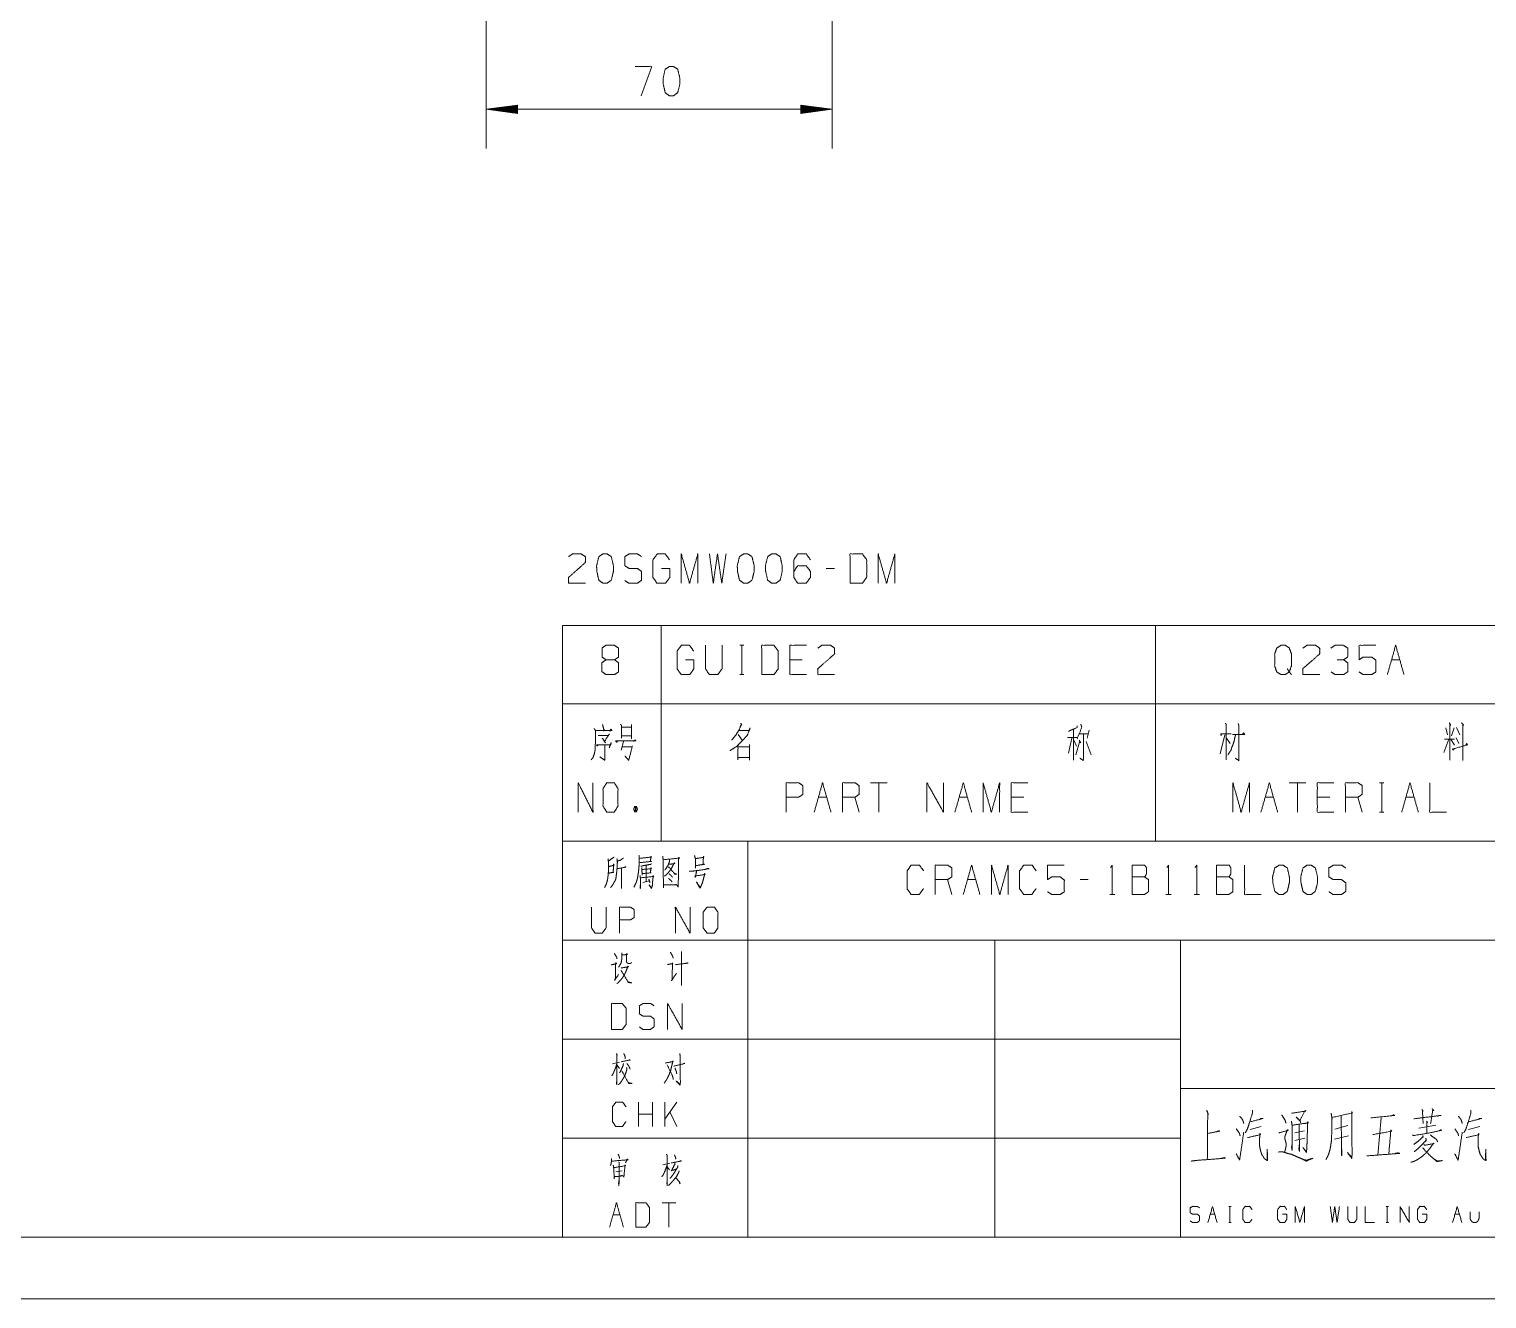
# Model space of a CAD drawing. Header units: millimetres. Extents: x 0 to 420, y 0 to 297.
# Drawn here: x 191.9 to 309.8, y 0 to 102.7 of the extents above; entities that cross this region are included whole.
import ezdxf

# ---------------------------------------------------------------- set-up
doc = ezdxf.new("R2010")
doc.units = ezdxf.units.MM
doc.layers.add('101', color=7, linetype='Continuous', true_color=0xffffff)

msp = doc.modelspace()

# ---------------------------------------------------------------- linework, layer by layer
at = {"layer": '101', "color": 22, "linetype": 'Continuous', "lineweight": 18}
for p, q in [((228.83, 115.16), (228.83, 93.02)), ((256.83, 115.16), (256.83, 93.02)), ((231.37, 96.53), (228.83, 96.2)), ((256.83, 96.2), (228.83, 96.2)), ((228.83, 96.2), (231.37, 95.86)), ((231.37, 96.22), (229.02, 96.22)), ((231.37, 96.17), (229.02, 96.17)), ((231.37, 96.27), (229.41, 96.27)), ((231.37, 96.12), (229.41, 96.12)), ((231.37, 96.32), (229.79, 96.32)), ((231.37, 96.07), (229.79, 96.07)), ((231.37, 96.37), (230.18, 96.37)), ((231.37, 96.02), (230.18, 96.02)), ((231.37, 96.43), (230.56, 96.43)), ((231.37, 95.97), (230.56, 95.97)), ((231.37, 96.48), (230.95, 96.48)), ((231.37, 95.92), (230.95, 95.92)), ((231.37, 96.53), (231.34, 96.53)), ((231.37, 96.53), (231.34, 96.53)), ((231.37, 95.87), (231.34, 95.87)), ((231.37, 95.87), (231.34, 95.87)), ((231.37, 95.86), (231.37, 96.53)), ((254.29, 96.53), (254.29, 95.86)), ((254.29, 96.53), (254.32, 96.53)), ((256.83, 96.2), (254.29, 96.53)), ((254.29, 96.53), (254.32, 96.53)), ((254.29, 96.48), (254.71, 96.48)), ((254.29, 96.43), (255.09, 96.43)), ((254.29, 96.37), (255.48, 96.37)), ((254.29, 96.32), (255.86, 96.32)), ((254.29, 96.27), (256.25, 96.27)), ((254.29, 96.22), (256.63, 96.22)), ((254.29, 95.86), (256.83, 96.2)), ((254.29, 96.17), (256.63, 96.17)), ((254.29, 96.12), (256.25, 96.12)), ((254.29, 96.07), (255.86, 96.07)), ((254.29, 96.02), (255.48, 96.02)), ((254.29, 95.97), (255.09, 95.97)), ((254.29, 95.92), (254.71, 95.92)), ((254.29, 95.87), (254.32, 95.87)), ((254.29, 95.87), (254.32, 95.87))]:
    msp.add_line(p, q, dxfattribs=at)
at = {"layer": '101', "color": 72, "linetype": 'Continuous', "lineweight": 18}
for p, q in [((257.01, 59.07), (256.34, 59.07)), ((235, 54.46), (243, 54.46)), ((235, 54.46), (235, 48.11)), ((243, 54.46), (243, 48.11)), ((243, 54.46), (283, 54.46)), ((283, 54.46), (313, 54.46)), ((283, 54.46), (283, 48.11)), ((249.35, 52.85), (249.68, 52.85)), ((249.52, 52.85), (249.52, 50.48)), ((254.41, 51.68), (253.41, 51.68)), ((302.09, 51.68), (302.76, 51.68)), ((249.35, 50.48), (249.68, 50.48)), ((235, 48.11), (243, 48.11)), ((235, 48.11), (235, 37)), ((243, 48.11), (283, 48.11)), ((243, 48.11), (243, 37)), ((283, 48.11), (283, 37)), ((283, 48.11), (313, 48.11)), ((239.76, 46.22), (240.58, 46.22)), ((240.59, 46.45), (240.59, 45.3)), ((276.35, 46.08), (276.35, 43.55)), ((306.49, 46.18), (306.62, 45.6)), ((307.15, 46.18), (306.94, 45.53)), ((307.33, 46.2), (307.61, 45.62)), ((239.76, 45.53), (240.58, 45.53)), ((239.95, 45.08), (239.76, 44.38)), ((249.23, 45.65), (249.55, 45.17)), ((275.88, 45.4), (276.64, 45.4)), ((276.21, 45.35), (275.95, 44.13)), ((276.39, 45.17), (276.6, 44.7)), ((276.87, 45.12), (276.55, 44)), ((276.78, 45.68), (277.56, 45.68)), ((276.8, 45.17), (276.94, 44.95)), ((277.38, 45.08), (277.79, 43.98)), ((277.63, 45.98), (277.45, 45.35)), ((288.6, 45.62), (288.21, 44.08)), ((288.74, 45.35), (289.04, 44.9)), ((306.72, 45.25), (306.32, 44.17)), ((306.37, 45.25), (307.18, 45.25)), ((306.87, 45.25), (307.18, 44.77)), ((307.31, 45.37), (307.52, 44.92)), ((239.81, 44.65), (240.59, 44.65)), ((261.28, 41.74), (259.94, 41.74)), ((260.61, 41.74), (260.61, 39.36)), ((295.14, 41.74), (293.8, 41.74)), ((294.47, 41.74), (294.47, 39.36)), ((301.12, 41.74), (301.46, 41.74)), ((301.3, 41.74), (301.3, 39.36)), ((255.72, 40.56), (256.39, 40.56)), ((259, 39.36), (258.67, 40.56)), ((267.1, 40.56), (267.77, 40.56)), ((272.33, 40.56), (271.32, 40.56)), ((291.86, 40.56), (292.53, 40.56)), ((297.08, 40.56), (296.08, 40.56)), ((299.7, 39.36), (299.36, 40.56)), ((303.24, 40.56), (303.91, 40.56)), ((240.85, 39.81), (240.99, 39.39)), ((301.12, 39.36), (301.46, 39.36)), ((235, 37), (243, 37)), ((243, 37), (283, 37)), ((283, 37), (313, 37)), ((241.79, 35.05), (241.78, 33.74)), ((241.5, 33.66), (242.04, 33.81)), ((266.51, 32.7), (266.17, 33.9)), ((267.78, 33.9), (268.45, 33.9)), ((277.55, 33.9), (276.88, 33.9)), ((279.28, 32.7), (279.71, 32.7)), ((283.83, 32.7), (284.26, 32.7)), ((286.11, 32.7), (286.54, 32.7)), ((239.62, 19.15), (239.06, 19.01)), ((239.43, 18.9), (239.63, 18.63)), ((241.17, 13.94), (241.17, 15.91)), ((242.28, 13.94), (242.28, 15.91)), ((243.29, 13.94), (243.29, 15.91)), ((244.25, 15.91), (243.29, 14.54)), ((242.28, 14.94), (241.17, 14.94)), ((244.25, 13.94), (243.7, 15.12)), ((301.25, 14.63), (300.98, 11.62)), ((290.64, 13.69), (291.54, 13.94)), ((294.25, 13.42), (295.03, 13.59)), ((294.25, 12.8), (295.08, 13)), ((297.47, 12.9), (298.59, 13.18)), ((298.54, 14.01), (297.49, 13.73)), ((304.3, 13.8), (305.66, 14.04)), ((308.32, 13.69), (309.22, 13.94)), ((243.7, 10.96), (243.12, 10.84)), ((243.49, 10.67), (243.68, 10.43)), ((239.32, 10.28), (239.85, 10.36)), ((244.18, 7.77), (243.07, 7.77)), ((243.62, 7.77), (243.62, 5.8)), ((288.91, 7.48), (289.1, 7.48)), ((289.01, 7.48), (289.01, 6.17)), ((301.64, 7.48), (301.83, 7.48)), ((301.74, 7.48), (301.74, 6.17)), ((239.1, 6.79), (239.66, 6.79)), ((287.41, 6.84), (287.78, 6.84)), ((288.91, 6.17), (289.1, 6.17)), ((301.64, 6.17), (301.83, 6.17)), ((307.21, 6.84), (307.58, 6.84))]:
    msp.add_line(p, q, dxfattribs=at)
at = {"layer": '101', "color": 133, "linetype": 'Continuous', "lineweight": 18}
for p, q in [((235, 37), (415, 37)), ((235, 37), (235, 5)), ((250, 37), (250, 5)), ((235, 29), (415, 29)), ((270, 29), (270, 5)), ((285, 29), (285, 5)), ((235, 21), (285, 21)), ((285, 17), (394, 17)), ((235, 13), (285, 13)), ((25, 5), (415, 5)), ((235, 5), (415, 5)), ((0, 0), (420, 0))]:
    msp.add_line(p, q, dxfattribs=at)
at = {"layer": '101', "color": 72, "linetype": 'Continuous', "lineweight": 18}
for points, knots in [([(241.38, 97.29), (242.23, 99.66), (240.89, 99.66)], [0, 0, 0.652471, 1, 1]), ([(243.99, 97.29), (244.33, 97.54), (244.51, 98.24), (244.51, 98.71), (244.33, 99.44), (243.99, 99.66), (243.66, 99.66), (243.32, 99.44), (243.15, 98.71), (243.16, 98.24), (243.32, 97.54), (243.66, 97.29), (243.99, 97.29)], [0, 0, 0.067527, 0.183972, 0.260584, 0.380942, 0.446141, 0.500308, 0.565504, 0.685864, 0.762529, 0.878309, 0.945834, 1, 1]), ([(235.51, 60.02), (235.83, 60.24), (236.52, 60.24), (236.86, 60.02), (236.86, 59.54), (235.5, 58.34), (235.51, 57.87), (236.86, 57.87)], [0, 0, 0.069691, 0.192975, 0.265273, 0.350226, 0.674741, 0.759753, 1, 1]), ([(238.62, 57.87), (238.96, 58.12), (239.13, 58.82), (239.13, 59.29), (238.96, 60.02), (238.62, 60.24), (238.28, 60.24), (237.95, 60.02), (237.77, 59.29), (237.79, 58.82), (237.95, 58.12), (238.28, 57.87), (238.62, 57.87)], [0, 0, 0.067524, 0.18397, 0.260583, 0.380943, 0.446139, 0.500306, 0.565503, 0.685862, 0.762528, 0.878309, 0.945834, 1, 1]), ([(240.05, 58.09), (240.38, 57.87), (241.07, 57.87), (241.41, 58.12), (241.41, 58.82), (241.07, 59.07), (240.4, 59.07), (240.05, 59.29), (240.05, 60.02), (240.4, 60.24), (241.07, 60.24), (241.41, 60.02)], [0, 0, 0.068034, 0.184056, 0.254519, 0.372335, 0.442798, 0.555842, 0.62637, 0.748394, 0.818922, 0.931966, 1, 1]), ([(243.01, 59.07), (243.69, 59.07), (243.69, 58.34), (243.35, 57.87), (242.66, 57.87), (242.33, 58.34), (242.33, 59.77), (242.68, 60.24), (243.33, 60.24), (243.67, 59.77)], [0, 0, 0.103295, 0.214796, 0.30426, 0.410273, 0.49974, 0.718896, 0.809958, 0.910536, 1, 1]), ([(244.62, 57.87), (244.62, 60.24), (245.29, 57.87), (245.96, 60.24), (245.96, 57.87)], [0, 0, 0.245192, 0.5, 0.754808, 1, 1]), ([(246.9, 60.24), (247.21, 57.87), (247.55, 60.24), (247.9, 57.87), (248.24, 60.24)], [0, 0, 0.249745, 0.499742, 0.750003, 1, 1]), ([(250, 57.87), (250.34, 58.12), (250.52, 58.82), (250.52, 59.29), (250.34, 60.02), (250, 60.24), (249.67, 60.24), (249.33, 60.02), (249.15, 59.29), (249.17, 58.82), (249.33, 58.12), (249.67, 57.87), (250, 57.87)], [0, 0, 0.067524, 0.18397, 0.260583, 0.380943, 0.446139, 0.500306, 0.565503, 0.685862, 0.762528, 0.878309, 0.945834, 1, 1]), ([(252.28, 57.87), (252.62, 58.12), (252.79, 58.82), (252.79, 59.29), (252.62, 60.02), (252.28, 60.24), (251.94, 60.24), (251.61, 60.02), (251.43, 59.29), (251.45, 58.82), (251.61, 58.12), (251.94, 57.87), (252.28, 57.87)], [0, 0, 0.067524, 0.18397, 0.260583, 0.380943, 0.446139, 0.500306, 0.565503, 0.685862, 0.762528, 0.878309, 0.945834, 1, 1]), ([(253.73, 58.82), (254.04, 59.29), (254.73, 59.29), (255.07, 58.82), (255.07, 58.34), (254.73, 57.87), (254.04, 57.87), (253.73, 58.34), (253.73, 59.77), (254.04, 60.24), (254.73, 60.24), (255.07, 59.77)], [0, 0, 0.076965, 0.169762, 0.248074, 0.312019, 0.39033, 0.483128, 0.560092, 0.751927, 0.828891, 0.921689, 1, 1]), ([(258.28, 57.87), (259.27, 57.87), (259.62, 58.34), (259.62, 59.77), (259.27, 60.24), (258.28, 60.24), (258.28, 57.87)], [0, 0, 0.142134, 0.22716, 0.43179, 0.516817, 0.65895, 1, 1]), ([(260.55, 57.87), (260.55, 60.24), (261.23, 57.87), (261.9, 60.24), (261.9, 57.87)], [0, 0, 0.245192, 0.5, 0.754808, 1, 1]), ([(238.53, 51.68), (238.21, 51.9), (238.21, 52.63), (238.53, 52.85), (239.22, 52.85), (239.55, 52.63), (239.55, 51.9), (239.22, 51.68), (238.53, 51.68), (238.19, 51.43), (238.19, 50.73), (238.53, 50.48), (239.22, 50.48), (239.55, 50.7), (239.55, 51.43), (239.22, 51.68)], [0, 0, 0.047572, 0.136084, 0.183656, 0.267812, 0.317163, 0.405675, 0.455026, 0.539182, 0.590295, 0.675754, 0.726868, 0.811024, 0.860375, 0.948887, 1, 1]), ([(244.97, 51.68), (245.64, 51.68), (245.64, 50.95), (245.31, 50.48), (244.62, 50.48), (244.28, 50.95), (244.28, 52.38), (244.63, 52.85), (245.29, 52.85), (245.62, 52.38)], [0, 0, 0.103295, 0.214796, 0.304262, 0.410275, 0.49974, 0.718896, 0.809956, 0.910534, 1, 1]), ([(246.58, 52.85), (246.58, 50.95), (246.89, 50.48), (247.57, 50.48), (247.92, 50.95), (247.92, 52.85)], [0, 0, 0.337151, 0.4386, 0.557783, 0.662849, 1, 1]), ([(251.13, 50.48), (252.12, 50.48), (252.47, 50.95), (252.47, 52.38), (252.12, 52.85), (251.13, 52.85), (251.13, 50.48)], [0, 0, 0.142134, 0.22716, 0.43179, 0.516817, 0.658951, 1, 1]), ([(254.75, 50.48), (253.41, 50.48), (253.41, 52.85), (254.75, 52.85)], [0, 0, 0.26539, 0.73461, 1, 1]), ([(255.68, 52.63), (256, 52.85), (256.69, 52.85), (257.02, 52.63), (257.02, 52.15), (255.66, 50.95), (255.68, 50.48), (257.02, 50.48)], [0, 0, 0.069691, 0.192976, 0.265274, 0.350227, 0.67474, 0.759752, 1, 1]), ([(293.65, 50.95), (293.81, 50.7), (293.48, 50.48), (293.14, 50.48), (292.8, 50.7), (292.63, 51.18), (292.63, 52.15), (292.8, 52.63), (293.14, 52.85), (293.48, 52.85), (293.81, 52.63), (293.99, 52.15), (293.99, 51.2), (293.81, 50.7), (293.99, 50.48)], [0, 0, 0.043279, 0.102317, 0.151367, 0.210407, 0.284429, 0.426831, 0.500853, 0.559894, 0.608944, 0.667982, 0.742004, 0.880755, 0.958211, 1, 1]), ([(294.92, 52.63), (295.24, 52.85), (295.93, 52.85), (296.27, 52.63), (296.27, 52.15), (294.9, 50.95), (294.92, 50.48), (296.27, 50.48)], [0, 0, 0.069691, 0.192979, 0.265274, 0.350227, 0.674741, 0.759752, 1, 1]), ([(298.21, 51.68), (298.54, 51.9), (298.54, 52.63), (298.21, 52.85), (297.52, 52.85), (297.18, 52.63)], [0, 0, 0.153872, 0.429851, 0.583723, 0.846122, 1, 1]), ([(299.46, 50.7), (299.79, 50.48), (300.48, 50.48), (300.82, 50.7), (300.82, 51.65), (300.48, 51.9), (299.79, 51.9), (299.46, 51.68), (299.46, 52.85), (300.82, 52.85)], [0, 0, 0.062229, 0.168345, 0.230571, 0.376816, 0.441264, 0.547379, 0.609609, 0.79049, 1, 1]), ([(297.2, 50.7), (297.52, 50.48), (298.21, 50.48), (298.54, 50.7), (298.54, 51.43), (298.21, 51.68), (297.69, 51.68)], [0, 0, 0.124123, 0.34369, 0.472445, 0.703376, 0.836727, 1, 1]), ([(237.56, 46.13), (237.69, 45.95), (237.66, 44.45), (237.59, 44.08), (237.48, 43.78), (237.34, 43.6)], [0, 0, 0.081566, 0.649824, 0.793832, 0.914832, 1, 1]), ([(237.7, 45.95), (239.01, 45.95), (238.93, 46.08), (238.85, 45.9)], [0, 0, 0.79327, 0.883171, 1, 1]), ([(238.25, 46.45), (238.36, 46), (238.39, 46.08), (238.35, 45.9)], [0, 0, 0.638265, 0.750293, 1, 1]), ([(239.7, 46.47), (239.78, 46.38), (239.78, 45.35)], [0, 0, 0.110318, 1, 1]), ([(249.32, 45.95), (250.08, 45.95), (250.2, 46.18), (249.97, 45.6), (249.55, 45.12), (249.14, 44.7), (248.56, 44.33)], [0, 0, 0.213824, 0.286066, 0.460275, 0.639447, 0.80491, 1, 1]), ([(249.43, 46.55), (249.53, 46.38), (249.48, 46.45), (249.28, 45.98), (249.05, 45.62), (248.7, 45.17)], [0, 0, 0.113643, 0.164652, 0.449685, 0.682203, 1, 1]), ([(276.64, 46.35), (276.64, 46.2), (275.95, 45.9)], [0, 0, 0.166335, 1, 1]), ([(276.94, 46.47), (277.03, 46.22), (276.64, 45.28)], [0, 0, 0.205285, 1, 1]), ([(288.64, 46.55), (288.71, 46.45), (288.71, 43.6)], [0, 0, 0.041199, 1, 1]), ([(289.68, 46.53), (289.73, 46.38), (289.73, 43.53), (289.43, 43.73)], [0, 0, 0.047209, 0.892896, 1, 1]), ([(306.76, 46.58), (306.87, 46.38), (306.81, 46.45), (306.81, 43.55)], [0, 0, 0.070344, 0.098885, 1, 1]), ([(307.75, 46.58), (307.93, 46.38), (307.86, 46.45), (307.86, 43.53)], [0, 0, 0.081006, 0.11229, 1, 1]), ([(237.91, 44.83), (237.81, 44.7), (237.77, 44.8), (238.91, 44.8), (238.96, 45), (238.79, 44.55)], [0, 0, 0.074524, 0.127161, 0.67261, 0.770465, 1, 1]), ([(237.89, 45.55), (238.71, 45.55), (238.8, 45.68), (238.41, 45.08), (238.5, 44.95), (238.22, 45.35)], [0, 0, 0.349352, 0.41636, 0.723317, 0.790325, 1, 1]), ([(238.44, 44.83), (238.44, 43.55), (238.03, 43.83)], [0, 0, 0.721581, 1, 1]), ([(239.46, 45.08), (239.41, 45), (239.32, 45.12), (240.97, 45.12), (240.87, 45.2), (240.76, 45.08)], [0, 0, 0.040633, 0.112439, 0.86841, 0.923643, 1, 1]), ([(249.16, 44.8), (249.21, 44.73), (249.21, 43.6), (249.21, 43.78), (250.15, 43.78), (250.15, 43.55), (250.15, 44.83), (250.15, 44.65), (249.25, 44.65)], [0, 0, 0.018725, 0.248079, 0.283757, 0.474741, 0.520613, 0.780549, 0.816226, 1, 1]), ([(277.15, 45.68), (277.15, 43.53), (276.87, 43.73)], [0, 0, 0.861245, 1, 1]), ([(288.3, 45.53), (288.28, 45.68), (289.1, 45.68)], [0, 0, 0.156667, 1, 1]), ([(289.47, 45.62), (289.4, 45.37), (289.36, 45.15), (289.29, 44.9), (289.18, 44.65), (289.1, 44.38), (288.95, 44.17), (288.85, 43.98)], [0, 0, 0.146031, 0.274053, 0.420084, 0.572724, 0.735083, 0.872755, 1, 1]), ([(289.22, 45.65), (290.21, 45.65), (290.12, 45.78), (290.01, 45.65)], [0, 0, 0.757413, 0.874554, 1, 1]), ([(307.15, 44.5), (307.1, 44.38), (306.99, 44.45), (308.23, 44.8), (308.17, 44.92), (308.1, 44.77)], [0, 0, 0.073272, 0.143369, 0.837239, 0.91051, 1, 1]), ([(240.67, 44.73), (240.37, 43.55), (240.07, 43.9)], [0, 0, 0.725031, 1, 1]), ([(236.28, 39.36), (236.28, 41.74), (237.47, 39.36), (237.47, 41.74)], [0, 0, 0.320621, 0.679379, 1, 1]), ([(238.6, 39.36), (239.2, 39.36), (239.5, 39.84), (239.5, 41.26), (239.2, 41.74), (238.6, 41.74), (238.29, 41.26), (238.29, 39.84), (238.6, 39.36)], [0, 0, 0.094594, 0.183574, 0.409674, 0.498654, 0.593248, 0.683574, 0.909674, 1, 1]), ([(253.11, 39.36), (253.11, 41.74), (254.11, 41.74), (254.45, 41.51), (254.45, 40.79), (254.1, 40.56), (253.11, 40.56)], [0, 0, 0.401146, 0.571314, 0.639588, 0.762043, 0.832817, 1, 1]), ([(257.66, 39.36), (257.66, 41.74), (258.67, 41.74), (259, 41.51), (259, 40.79), (258.67, 40.56), (257.66, 40.56)], [0, 0, 0.400952, 0.571034, 0.639278, 0.761674, 0.829918, 1, 1]), ([(264.49, 39.36), (264.49, 41.74), (265.83, 39.36), (265.83, 41.74)], [0, 0, 0.317574, 0.682426, 1, 1]), ([(269.04, 39.36), (269.04, 41.74), (269.71, 39.36), (270.38, 41.74), (270.38, 39.36)], [0, 0, 0.245192, 0.5, 0.754808, 1, 1]), ([(272.66, 39.36), (271.32, 39.36), (271.32, 41.74), (272.66, 41.74)], [0, 0, 0.26539, 0.73461, 1, 1]), ([(289.25, 39.36), (289.25, 41.74), (289.92, 39.36), (290.59, 41.74), (290.59, 39.36)], [0, 0, 0.245192, 0.5, 0.754808, 1, 1]), ([(297.42, 39.36), (296.08, 39.36), (296.08, 41.74), (297.42, 41.74)], [0, 0, 0.26539, 0.73461, 1, 1]), ([(298.35, 39.36), (298.35, 41.74), (299.36, 41.74), (299.7, 41.51), (299.7, 40.79), (299.36, 40.56), (298.35, 40.56)], [0, 0, 0.400952, 0.571034, 0.639278, 0.761674, 0.829918, 1, 1]), ([(305.18, 41.74), (305.18, 39.36), (306.53, 39.36)], [0, 0, 0.638733, 1, 1]), ([(240.85, 39.39), (240.99, 39.39), (241.07, 39.61), (240.99, 39.81), (240.85, 39.81), (240.77, 39.61), (240.85, 39.39), (240.99, 39.81)], [0, 0, 0.086283, 0.23189, 0.363169, 0.449452, 0.580731, 0.726338, 1, 1]), ([(239.2, 35.73), (239.14, 35.69), (238.72, 35.4), (238.69, 35.58), (238.73, 35.4), (238.73, 34.83), (238.72, 34.47), (238.7, 34.23), (238.67, 33.99), (238.62, 33.77), (238.56, 33.55), (238.48, 33.39), (238.42, 33.26)], [0, 0, 0.024363, 0.186803, 0.243942, 0.302154, 0.485023, 0.597668, 0.675195, 0.753199, 0.825098, 0.898191, 0.953346, 1, 1]), ([(239.94, 35.64), (239.69, 35.47), (239.45, 35.4), (239.42, 35.58), (239.45, 35.31), (239.44, 35.05), (239.42, 34.76), (239.4, 34.52), (239.37, 34.3), (239.34, 34.05), (239.3, 33.88), (239.22, 33.74), (239.14, 33.59), (239.06, 33.46), (238.98, 33.35), (238.9, 33.26)], [0, 0, 0.096323, 0.172941, 0.229419, 0.31342, 0.396988, 0.487497, 0.564126, 0.634338, 0.711439, 0.768976, 0.817389, 0.871907, 0.92032, 0.962889, 1, 1]), ([(241.2, 35.84), (241.21, 35.64), (241.21, 35.29), (241.2, 34.96), (241.18, 34.74), (241.15, 34.45), (241.11, 34.21), (241.06, 33.94), (241, 33.74), (240.92, 33.55), (240.79, 33.3)], [0, 0, 0.076501, 0.212087, 0.339339, 0.424292, 0.535104, 0.630036, 0.733301, 0.813244, 0.895184, 1, 1]), ([(241.25, 35.62), (242.21, 35.73), (242.17, 35.78), (242.12, 35.38), (242.2, 35.38), (241.23, 35.27)], [0, 0, 0.39108, 0.416924, 0.577585, 0.60892, 1, 1]), ([(243.12, 35.8), (243.15, 35.51), (243.18, 33.24), (243.17, 33.48), (244.27, 33.48), (244.2, 33.5), (244.04, 33.48)], [0, 0, 0.069512, 0.617083, 0.675676, 0.942511, 0.962039, 1, 1]), ([(243.17, 35.51), (244.48, 35.64), (244.43, 35.71), (244.4, 35.51), (244.38, 33.52), (244.37, 33.3), (244.26, 33.48)], [0, 0, 0.32813, 0.348326, 0.398409, 0.893176, 0.948286, 1, 1]), ([(243.68, 35.49), (243.68, 35.38), (243.54, 35.05), (243.37, 34.78), (243.29, 34.67)], [0, 0, 0.119857, 0.510439, 0.853216, 1, 1]), ([(245.69, 35.86), (245.76, 35.6), (245.76, 34.83), (245.76, 35.03), (246.51, 35.14), (246.38, 35.14), (246.41, 35.69), (246.43, 35.78), (246.46, 35.71), (246.35, 35.69), (245.76, 35.6)], [0, 0, 0.076615, 0.294118, 0.350048, 0.563217, 0.598361, 0.753969, 0.779212, 0.799823, 0.831203, 1, 1]), ([(238.76, 34.41), (238.8, 34.43), (239.15, 34.5), (239.11, 34.47), (239.15, 35.16), (239.19, 35.07), (238.75, 34.96)], [0, 0, 0.022681, 0.239273, 0.269981, 0.676983, 0.732557, 1, 1]), ([(239.44, 34.78), (240.14, 34.92), (240.09, 34.94), (240.01, 34.89)], [0, 0, 0.834819, 0.895271, 1, 1]), ([(239.79, 34.83), (239.79, 33.19), (239.78, 33.3), (239.79, 33.48)], [0, 0, 0.849785, 0.907773, 1, 1]), ([(241.29, 34.23), (241.31, 34.03), (241.32, 33.52), (241.31, 33.19), (241.29, 33.28), (241.32, 33.5)], [0, 0, 0.147471, 0.523365, 0.768668, 0.835023, 1, 1]), ([(241.32, 34.05), (242.39, 34.16), (242.35, 34.23), (242.34, 34.12), (242.29, 33.61), (242.28, 33.41), (242.21, 33.19), (242.01, 33.48), (242.23, 33.26)], [0, 0, 0.374083, 0.399749, 0.43883, 0.61759, 0.687459, 0.767887, 0.891105, 1, 1]), ([(242.2, 35.18), (242.15, 35.14), (241.76, 35.07), (241.54, 35.03), (241.34, 34.98)], [0, 0, 0.07226, 0.516589, 0.766867, 1, 1]), ([(241.42, 34.87), (241.43, 34.72), (241.46, 34.27), (241.45, 34.39), (242.18, 34.45), (242.12, 34.45), (242.17, 34.85), (242.2, 34.78), (241.43, 34.72)], [0, 0, 0.056492, 0.217482, 0.258029, 0.525926, 0.548635, 0.694164, 0.720796, 1, 1]), ([(243.6, 35.16), (243.66, 35.14), (244.1, 35.2), (244.06, 35.27), (243.85, 34.85), (243.7, 34.63), (243.56, 34.45), (243.42, 34.3), (243.26, 34.19)], [0, 0, 0.033928, 0.260451, 0.302015, 0.540804, 0.679359, 0.795007, 0.902031, 1, 1]), ([(243.57, 34.92), (243.62, 34.92), (244.1, 34.34), (244.27, 34.34), (244.1, 34.39), (244.02, 34.43)], [0, 0, 0.037884, 0.645156, 0.784053, 0.927468, 1, 1]), ([(243.65, 34.36), (243.82, 34.21), (243.9, 34.1)], [0, 0, 0.630834, 1, 1]), ([(245.27, 34.58), (245.48, 34.58), (245.88, 34.63), (246.88, 34.78), (246.77, 34.8), (246.61, 34.76)], [0, 0, 0.107045, 0.322389, 0.855631, 0.914429, 1, 1]), ([(245.87, 34.63), (245.76, 34.1), (245.72, 34.19), (246.55, 34.32), (246.51, 34.41), (246.51, 34.32), (246.41, 33.94), (246.35, 33.7), (246.27, 33.5), (246.21, 33.35), (246.16, 33.24), (246.13, 33.22), (245.85, 33.72), (246.15, 33.26)], [0, 0, 0.136367, 0.159976, 0.371153, 0.396349, 0.418608, 0.516111, 0.579315, 0.633124, 0.675136, 0.705359, 0.714999, 0.861275, 1, 1]), ([(264.21, 33.17), (263.88, 32.7), (263.22, 32.7), (262.89, 33.17), (262.89, 34.6), (263.22, 35.07), (263.89, 35.07), (264.23, 34.6)], [0, 0, 0.11457, 0.243368, 0.357936, 0.638584, 0.753151, 0.88543, 1, 1]), ([(265.16, 32.7), (265.16, 35.07), (266.17, 35.07), (266.51, 34.85), (266.51, 34.12), (266.17, 33.9), (265.16, 33.9)], [0, 0, 0.400952, 0.571034, 0.639278, 0.761674, 0.829918, 1, 1]), ([(269.72, 32.7), (269.72, 35.07), (270.39, 32.7), (271.06, 35.07), (271.06, 32.7)], [0, 0, 0.245192, 0.5, 0.754808, 1, 1]), ([(273.32, 33.17), (272.98, 32.7), (272.33, 32.7), (271.99, 33.17), (271.99, 34.6), (272.33, 35.07), (273, 35.07), (273.34, 34.6)], [0, 0, 0.114567, 0.243365, 0.357935, 0.638582, 0.753152, 0.88543, 1, 1]), ([(274.25, 32.92), (274.59, 32.7), (275.28, 32.7), (275.61, 32.92), (275.61, 33.87), (275.28, 34.12), (274.59, 34.12), (274.25, 33.9), (274.25, 35.07), (275.61, 35.07)], [0, 0, 0.062227, 0.168342, 0.230572, 0.376816, 0.441267, 0.547382, 0.609609, 0.79049, 1, 1]), ([(279.35, 34.87), (279.49, 35.07), (279.49, 32.7)], [0, 0, 0.093491, 1, 1]), ([(281.1, 34.12), (281.1, 35.07), (282.11, 35.07), (282.27, 34.85), (282.27, 34.37), (282.11, 34.12), (281.1, 34.12), (281.1, 32.7), (282.09, 32.7), (282.42, 32.92), (282.42, 33.9), (282.11, 34.12)], [0, 0, 0.115917, 0.238847, 0.27247, 0.330429, 0.366585, 0.489516, 0.663391, 0.784165, 0.833487, 0.952454, 1, 1]), ([(283.91, 34.87), (284.05, 35.07), (284.05, 32.7)], [0, 0, 0.093487, 1, 1]), ([(286.18, 34.87), (286.32, 35.07), (286.32, 32.7)], [0, 0, 0.093491, 1, 1]), ([(287.93, 34.12), (287.93, 35.07), (288.94, 35.07), (289.09, 34.85), (289.09, 34.37), (288.94, 34.12), (287.93, 34.12), (287.93, 32.7), (288.92, 32.7), (289.25, 32.92), (289.25, 33.9), (288.94, 34.12)], [0, 0, 0.115917, 0.238846, 0.272469, 0.330427, 0.366584, 0.489512, 0.663388, 0.78416, 0.833485, 0.952452, 1, 1]), ([(290.2, 35.07), (290.2, 32.7), (291.55, 32.7)], [0, 0, 0.638733, 1, 1]), ([(293.31, 32.7), (293.65, 32.95), (293.82, 33.65), (293.82, 34.12), (293.65, 34.85), (293.31, 35.07), (292.98, 35.07), (292.64, 34.85), (292.46, 34.12), (292.48, 33.65), (292.64, 32.95), (292.98, 32.7), (293.31, 32.7)], [0, 0, 0.067527, 0.183972, 0.260584, 0.380942, 0.446142, 0.500308, 0.565505, 0.685864, 0.762529, 0.87831, 0.945834, 1, 1]), ([(295.59, 32.7), (295.92, 32.95), (296.1, 33.65), (296.1, 34.12), (295.92, 34.85), (295.59, 35.07), (295.25, 35.07), (294.92, 34.85), (294.74, 34.12), (294.76, 33.65), (294.92, 32.95), (295.25, 32.7), (295.59, 32.7)], [0, 0, 0.067527, 0.183973, 0.260584, 0.380944, 0.446143, 0.500306, 0.565505, 0.685864, 0.762529, 0.87831, 0.945837, 1, 1]), ([(297.02, 32.92), (297.35, 32.7), (298.04, 32.7), (298.38, 32.95), (298.38, 33.65), (298.04, 33.9), (297.37, 33.9), (297.02, 34.12), (297.02, 34.85), (297.37, 35.07), (298.04, 35.07), (298.38, 34.85)], [0, 0, 0.068034, 0.184053, 0.254519, 0.372335, 0.442801, 0.555845, 0.62637, 0.748394, 0.818919, 0.931963, 1, 1]), ([(242, 33.94), (242.06, 33.77), (242.09, 33.63)], [0, 0, 0.579215, 1, 1]), ([(243.59, 33.99), (243.79, 33.83), (243.88, 33.72)], [0, 0, 0.637944, 1, 1]), ([(237.36, 31.68), (237.36, 30), (237.64, 29.58), (238.23, 29.58), (238.54, 30), (238.54, 31.68)], [0, 0, 0.33715, 0.438599, 0.557782, 0.66285, 1, 1]), ([(239.62, 29.58), (239.62, 31.68), (240.51, 31.68), (240.81, 31.48), (240.81, 30.84), (240.49, 30.64), (239.62, 30.64)], [0, 0, 0.401145, 0.571312, 0.639588, 0.762043, 0.832818, 1, 1]), ([(244.15, 29.58), (244.15, 31.68), (245.33, 29.58), (245.33, 31.68)], [0, 0, 0.317575, 0.682425, 1, 1]), ([(246.71, 29.58), (247.3, 29.58), (247.59, 30), (247.59, 31.26), (247.3, 31.68), (246.71, 31.68), (246.39, 31.26), (246.39, 30), (246.71, 29.58)], [0, 0, 0.102684, 0.19162, 0.409478, 0.498414, 0.601098, 0.69162, 0.909478, 1, 1]), ([(238.96, 27.01), (239.39, 27.1), (239.32, 27.19), (239.31, 27.01), (239.29, 25.84), (239.21, 25.75), (239.54, 26.22)], [0, 0, 0.167422, 0.209474, 0.278414, 0.733408, 0.779231, 1, 1]), ([(239.2, 27.94), (239.39, 27.63), (239.42, 27.5)], [0, 0, 0.726452, 1, 1]), ([(239.81, 27.98), (239.82, 27.78), (239.82, 27.56), (239.79, 27.37), (239.75, 27.17), (239.68, 27.03), (239.62, 26.92), (239.54, 26.81)], [0, 0, 0.161539, 0.340478, 0.503498, 0.668955, 0.787647, 0.890428, 1, 1]), ([(239.84, 27.81), (240.26, 27.85), (240.23, 27.92), (240.18, 27.74), (240.18, 27.59), (240.18, 27.3), (240.2, 27.23), (240.23, 27.17), (240.29, 27.14), (240.37, 27.12), (240.48, 27.12), (240.54, 27.14), (240.59, 27.19)], [0, 0, 0.256861, 0.301243, 0.412007, 0.505689, 0.679669, 0.720918, 0.765306, 0.805452, 0.854617, 0.920845, 0.960991, 1, 1]), ([(243.51, 27.03), (243.94, 27.12), (243.91, 27.17), (243.88, 25.8), (243.82, 25.71), (244.24, 26.33)], [0, 0, 0.163595, 0.183435, 0.685805, 0.725489, 1, 1]), ([(243.74, 28.03), (243.93, 27.7), (243.96, 27.56)], [0, 0, 0.736529, 1, 1]), ([(244.15, 27.03), (245.16, 27.14), (245.1, 27.17), (244.97, 27.12)], [0, 0, 0.837047, 0.891364, 1, 1]), ([(244.63, 28.09), (244.65, 27.94), (244.65, 25.36), (244.63, 25.53), (244.65, 25.75)], [0, 0, 0.049515, 0.872926, 0.929447, 1, 1]), ([(239.75, 26.75), (240.35, 26.86), (240.31, 26.92), (240.17, 26.53), (240.09, 26.35), (240.01, 26.2), (239.89, 26), (239.75, 25.82), (239.6, 25.67), (239.5, 25.55), (239.4, 25.49)], [0, 0, 0.254941, 0.288363, 0.462053, 0.541623, 0.612966, 0.709673, 0.80267, 0.888733, 0.952733, 1, 1]), ([(239.73, 26.55), (239.76, 26.55), (240.34, 25.58), (240.63, 25.55), (240.34, 25.62), (240.26, 25.71)], [0, 0, 0.016597, 0.617583, 0.775731, 0.937327, 1, 1]), ([(238.98, 21.79), (239.85, 21.79), (240.17, 22.21), (240.17, 23.47), (239.85, 23.89), (238.98, 23.89), (238.98, 21.79)], [0, 0, 0.142136, 0.227161, 0.43179, 0.516816, 0.658952, 1, 1]), ([(241.23, 21.99), (241.52, 21.79), (242.13, 21.79), (242.43, 22.01), (242.43, 22.63), (242.13, 22.85), (241.54, 22.85), (241.23, 23.05), (241.23, 23.69), (241.54, 23.89), (242.13, 23.89), (242.43, 23.69)], [0, 0, 0.068036, 0.184055, 0.254519, 0.372335, 0.4428, 0.555844, 0.62637, 0.748394, 0.81892, 0.931964, 1, 1]), ([(243.51, 21.79), (243.51, 23.89), (244.69, 21.79), (244.69, 23.89)], [0, 0, 0.317575, 0.682425, 1, 1]), ([(239.41, 19.01), (239.32, 18.72), (239.22, 18.47), (239.12, 18.24), (239, 18.03)], [0, 0, 0.285939, 0.539663, 0.775435, 1, 1]), ([(239.37, 19.83), (239.44, 19.71), (239.41, 19.75), (239.41, 17.31), (239.38, 17.45), (239.41, 17.66)], [0, 0, 0.048142, 0.065074, 0.880813, 0.930182, 1, 1]), ([(239.94, 19.03), (239.92, 18.86), (239.78, 18.57), (239.68, 18.36), (239.62, 18.28)], [0, 0, 0.201933, 0.596284, 0.876828, 1, 1]), ([(239.75, 19.17), (240.49, 19.32), (240.44, 19.34), (240.36, 19.29)], [0, 0, 0.838754, 0.907252, 1, 1]), ([(239.97, 19.83), (240.06, 19.65), (240.09, 19.52), (240.09, 19.4)], [0, 0, 0.449924, 0.728677, 1, 1]), ([(240.22, 19.03), (240.39, 18.8), (240.44, 18.69), (240.49, 18.57)], [0, 0, 0.535199, 0.744449, 1, 1]), ([(243.33, 19.07), (243.98, 19.19), (243.93, 19.25), (243.89, 19.01), (243.83, 18.76), (243.77, 18.49), (243.65, 18.16), (243.52, 17.89), (243.51, 17.85), (243.39, 17.66), (243.25, 17.45)], [0, 0, 0.244428, 0.272774, 0.366789, 0.461906, 0.564547, 0.695473, 0.807142, 0.823507, 0.905515, 1, 1]), ([(243.48, 18.92), (243.87, 18.12), (243.95, 17.89), (243.96, 17.74)], [0, 0, 0.70022, 0.886543, 1, 1]), ([(244.01, 18.84), (244.05, 18.82), (244.9, 19.03), (244.84, 19.05), (244.78, 19.01)], [0, 0, 0.045965, 0.873307, 0.932104, 1, 1]), ([(244.5, 19.85), (244.53, 19.63), (244.53, 18.05), (244.55, 17.54), (244.53, 17.33), (244.52, 17.29), (244.2, 17.62), (244.52, 17.33)], [0, 0, 0.066217, 0.519982, 0.669307, 0.729162, 0.741827, 0.875056, 1, 1]), ([(240.2, 18.72), (240.22, 18.55), (240.13, 18.26), (240.04, 18.03), (239.94, 17.85), (239.76, 17.56), (239.66, 17.43), (239.53, 17.31)], [0, 0, 0.103476, 0.291956, 0.443856, 0.576191, 0.787107, 0.887318, 1, 1]), ([(239.81, 18.43), (239.85, 18.38), (240.36, 17.43), (240.64, 17.41), (240.38, 17.47), (240.3, 17.56)], [0, 0, 0.033497, 0.633662, 0.788434, 0.938664, 1, 1]), ([(244.11, 18.65), (244.24, 18.34), (244.25, 18.2)], [0, 0, 0.698424, 1, 1]), ([(240.14, 14.34), (239.87, 13.94), (239.32, 13.94), (239.05, 14.34), (239.05, 15.52), (239.32, 15.91), (239.88, 15.91), (240.16, 15.52)], [0, 0, 0.114569, 0.243366, 0.357935, 0.638584, 0.753153, 0.885431, 1, 1]), ([(305.37, 15.39), (305.51, 15.21), (305.42, 15.28), (305.25, 14.14)], [0, 0, 0.151118, 0.230947, 1, 1]), ([(287.13, 15.25), (287.27, 14.9), (287.23, 15.01), (287.2, 14.28), (287.2, 12.25), (287.18, 11.28)], [0, 0, 0.088891, 0.116032, 0.287978, 0.770794, 1, 1]), ([(289.81, 14.76), (290.03, 14.49), (290.08, 14.35), (290.13, 14.18)], [0, 0, 0.519919, 0.73571, 1, 1]), ([(290.83, 15.25), (290.83, 15.01), (290.59, 14.25), (290.42, 13.73), (290.25, 13.42)], [0, 0, 0.124612, 0.535976, 0.817159, 1, 1]), ([(290.66, 14.32), (291.71, 14.59), (291.54, 14.59), (291.37, 14.49)], [0, 0, 0.745411, 0.862774, 1, 1]), ([(293.2, 14.87), (293.47, 14.45), (293.54, 14.21)], [0, 0, 0.661595, 1, 1]), ([(293.98, 14.38), (294.05, 14.01), (294.05, 12), (294, 12.25), (294.05, 12.59)], [0, 0, 0.129595, 0.800553, 0.883167, 1, 1]), ([(294, 15.01), (295.13, 15.18), (295.1, 15.25), (294.66, 14.42), (294.37, 14.7), (294.69, 14.38), (294.74, 14.25)], [0, 0, 0.361753, 0.385074, 0.683733, 0.811934, 0.953357, 1, 1]), ([(294.05, 14.04), (294.93, 14.18), (295.35, 14.21), (295.3, 14.35), (295.27, 13.28), (295.25, 12.63), (295.22, 12.07), (295.2, 11.83), (294.91, 12.25)], [0, 0, 0.19844, 0.29133, 0.324006, 0.56283, 0.709269, 0.832622, 0.88681, 1, 1]), ([(297.2, 15.01), (297.27, 14.59), (297.25, 14.18), (297.25, 13.45), (297.22, 12.8), (297.17, 12.42), (297.1, 12.04), (296.98, 11.66), (296.88, 11.45), (296.78, 11.28)], [0, 0, 0.110336, 0.219176, 0.409317, 0.581468, 0.681885, 0.783317, 0.887931, 0.947989, 1, 1]), ([(297.27, 14.66), (298.91, 15.04), (298.86, 15.14), (298.86, 14.63), (298.88, 13.21), (298.88, 12.38), (298.91, 11.87), (298.88, 11.52), (298.88, 11.35), (298.52, 11.83), (298.86, 11.45)], [0, 0, 0.250211, 0.267275, 0.344454, 0.55544, 0.678925, 0.756189, 0.80777, 0.833496, 0.923863, 1, 1]), ([(298, 14.8), (298.05, 12.07), (298.05, 11.59), (298.03, 11.8), (298.05, 12.21)], [0, 0, 0.711345, 0.837386, 0.891777, 1, 1]), ([(300.42, 14.63), (302.34, 14.83), (302.25, 14.87), (302.08, 14.8)], [0, 0, 0.870762, 0.917258, 1, 1]), ([(303.88, 14.56), (306.08, 14.83), (305.95, 14.83), (305.81, 14.76)], [0, 0, 0.886329, 0.935184, 1, 1]), ([(304.54, 15.32), (304.64, 15.18), (304.59, 15.18), (304.64, 14.18)], [0, 0, 0.138589, 0.178592, 1, 1]), ([(304.9, 14.38), (305, 14.28), (304.95, 14.25), (304.93, 13.42)], [0, 0, 0.138047, 0.196037, 1, 1]), ([(307.49, 14.76), (307.71, 14.49), (307.76, 14.35), (307.81, 14.18)], [0, 0, 0.519919, 0.73571, 1, 1]), ([(308.51, 15.25), (308.51, 15.01), (308.27, 14.25), (308.1, 13.73), (307.93, 13.42)], [0, 0, 0.124612, 0.535976, 0.817159, 1, 1]), ([(308.34, 14.32), (309.39, 14.59), (309.22, 14.59), (309.05, 14.49)], [0, 0, 0.745418, 0.86277, 1, 1]), ([(287.23, 13.38), (288.2, 13.56), (288.13, 13.59), (287.96, 13.52)], [0, 0, 0.788943, 0.853361, 1, 1]), ([(289.52, 13.76), (289.74, 13.45), (289.79, 13.35), (289.83, 13.18)], [0, 0, 0.564231, 0.734008, 1, 1]), ([(289.52, 11.73), (289.79, 11.21), (290.13, 13.49)], [0, 0, 0.202025, 1, 1]), ([(290.44, 13.04), (291.49, 13.28), (291.44, 13.38), (291.42, 13.14), (291.4, 12.8), (291.4, 12.56), (291.42, 12.28), (291.52, 11.87), (291.59, 11.66), (291.69, 11.52), (291.79, 11.35), (291.91, 11.25), (292.05, 11.18), (292.03, 12.11), (292.01, 11.25)], [0, 0, 0.198341, 0.219427, 0.264158, 0.327895, 0.3724, 0.423461, 0.501845, 0.542306, 0.573453, 0.609975, 0.639452, 0.669269, 0.84099, 1, 1]), ([(292.96, 13.42), (293.74, 13.63), (293.66, 13.69), (293.59, 13.49), (293.47, 13.18), (293.44, 13.04), (293.47, 12.87), (293.54, 12.66), (293.57, 12.42), (293.49, 12.07), (293.44, 11.87)], [0, 0, 0.288064, 0.323943, 0.402265, 0.521269, 0.571261, 0.63341, 0.711732, 0.798322, 0.924133, 1, 1]), ([(294.61, 14.07), (294.61, 13.21), (294.64, 12.38), (294.64, 11.9), (294.59, 12.14), (294.64, 12.56)], [0, 0, 0.304008, 0.595981, 0.766226, 0.853067, 1, 1]), ([(300.56, 13.28), (302.1, 13.56), (302.03, 13.66), (301.86, 11.69)], [0, 0, 0.426351, 0.460965, 1, 1]), ([(303.78, 13.25), (303.86, 13.21), (303.9, 13.21), (305.15, 13.42), (306.15, 13.63), (306.08, 13.66), (305.91, 13.59)], [0, 0, 0.030219, 0.048442, 0.519512, 0.900991, 0.93121, 1, 1]), ([(304.61, 13.21), (304.64, 13.07), (304.59, 13.07), (304.3, 12.8), (303.9, 12.49)], [0, 0, 0.128573, 0.17333, 0.54243, 1, 1]), ([(304.86, 13), (304.9, 12.76), (304.86, 12.8), (304.51, 12.42), (304.22, 12.14), (303.93, 11.9)], [0, 0, 0.154138, 0.191518, 0.510905, 0.762591, 1, 1]), ([(305.22, 13.25), (305.71, 12.9), (305.83, 12.69)], [0, 0, 0.713213, 1, 1]), ([(307.2, 13.76), (307.42, 13.45), (307.47, 13.35), (307.51, 13.18)], [0, 0, 0.564239, 0.734012, 1, 1]), ([(307.2, 11.73), (307.47, 11.21), (307.81, 13.49)], [0, 0, 0.202027, 1, 1]), ([(308.12, 13.04), (309.17, 13.28), (309.12, 13.38), (309.1, 13.14), (309.08, 12.8), (309.08, 12.56), (309.1, 12.28), (309.2, 11.87), (309.27, 11.66), (309.37, 11.52), (309.47, 11.35), (309.59, 11.25), (309.73, 11.18), (309.71, 12.11), (309.68, 11.25)], [0, 0, 0.198341, 0.219426, 0.264158, 0.327895, 0.3724, 0.423461, 0.501845, 0.542305, 0.57345, 0.609972, 0.639449, 0.66927, 0.84099, 1, 1]), ([(292.93, 11.87), (293.13, 11.9), (293.35, 11.87), (293.66, 11.76), (293.98, 11.69), (294.44, 11.49), (294.86, 11.31), (295.18, 11.14), (295.74, 11.38), (295.18, 11.21), (294.91, 11.28)], [0, 0, 0.051192, 0.108601, 0.194771, 0.278606, 0.409731, 0.525759, 0.619013, 0.776803, 0.92843, 1, 1]), ([(300.08, 11.56), (302.74, 11.76), (302.61, 11.8), (302.39, 11.76)], [0, 0, 0.884285, 0.926313, 1, 1]), ([(304.69, 12.49), (304.76, 12.42), (305.54, 12.56), (305.49, 12.59), (305.2, 12.18), (305.03, 11.97), (304.83, 11.76), (304.61, 11.56), (304.37, 11.38), (304.1, 11.21), (303.88, 11.11), (303.64, 11.04)], [0, 0, 0.029336, 0.260529, 0.277957, 0.425844, 0.50411, 0.587085, 0.675092, 0.762231, 0.855274, 0.926064, 1, 1]), ([(304.59, 12.18), (304.66, 12.18), (304.81, 11.97), (305.34, 11.45), (305.76, 11.11), (306.22, 11.18), (305.78, 11.14), (305.59, 11.28)], [0, 0, 0.026517, 0.118384, 0.388536, 0.584008, 0.7538, 0.913392, 1, 1]), ([(238.98, 11.36), (238.98, 11.17), (238.93, 10.88), (238.9, 10.78)], [0, 0, 0.316024, 0.817546, 1, 1]), ([(238.98, 11.13), (240.3, 11.25), (240.27, 11.32), (240.1, 10.99)], [0, 0, 0.748923, 0.787787, 1, 1]), ([(239.12, 10.8), (239.15, 10.61), (239.2, 9.7), (239.19, 9.87), (239.92, 9.95), (239.83, 9.97), (239.67, 9.93)], [0, 0, 0.083431, 0.487204, 0.560752, 0.886551, 0.926463, 1, 1]), ([(239.92, 9.95), (239.98, 9.85), (240.07, 10.84), (240.1, 10.76), (239.17, 10.61)], [0, 0, 0.055629, 0.522276, 0.563362, 1, 1]), ([(239.51, 11.71), (239.6, 11.5), (239.63, 11.36)], [0, 0, 0.60334, 1, 1]), ([(239.57, 11.07), (239.6, 11.03), (239.58, 9.14), (239.55, 9.33), (239.58, 9.56)], [0, 0, 0.021551, 0.822258, 0.902418, 1, 1]), ([(243.49, 10.82), (243.36, 10.49), (243.26, 10.24), (243.17, 10.05), (243.05, 9.87)], [0, 0, 0.339096, 0.594725, 0.790666, 1, 1]), ([(243.43, 11.69), (243.49, 11.59), (243.48, 11.61), (243.48, 9.16), (243.46, 9.35), (243.48, 9.56)], [0, 0, 0.039885, 0.048389, 0.86771, 0.930393, 1, 1]), ([(244.35, 10.78), (244.34, 10.67), (244.16, 10.36), (244.15, 10.34), (244.02, 10.14), (243.87, 9.93), (243.71, 9.74)], [0, 0, 0.084867, 0.374487, 0.395069, 0.594277, 0.800098, 1, 1]), ([(244.11, 11.01), (244.09, 10.88), (243.84, 10.38), (243.81, 10.36), (244.27, 10.51)], [0, 0, 0.104845, 0.570656, 0.600711, 1, 1]), ([(243.81, 10.99), (244.63, 11.15), (244.57, 11.17), (244.46, 11.11)], [0, 0, 0.811187, 0.871426, 1, 1]), ([(244.06, 11.65), (244.16, 11.44), (244.18, 11.36), (244.16, 11.3)], [0, 0, 0.609647, 0.831592, 1, 1]), ([(285.88, 11.14), (286.47, 11.21), (287.88, 11.31), (288.64, 11.38), (288.57, 11.42), (288.3, 11.35)], [0, 0, 0.188617, 0.642502, 0.885462, 0.911348, 1, 1]), ([(244.46, 10.36), (244.41, 10.22), (244.24, 9.89), (244.06, 9.68), (243.87, 9.45), (243.71, 9.29), (243.58, 9.16)], [0, 0, 0.100504, 0.349351, 0.529547, 0.726521, 0.879827, 1, 1]), ([(244.18, 9.81), (244.47, 9.45), (244.53, 9.29), (244.44, 9.49)], [0, 0, 0.533337, 0.737998, 1, 1]), ([(238.82, 5.8), (239.38, 7.77), (239.94, 5.8)], [0, 0, 0.500001, 1, 1]), ([(240.94, 5.8), (241.76, 5.8), (242.06, 6.19), (242.06, 7.37), (241.76, 7.77), (240.94, 7.77), (240.94, 5.8)], [0, 0, 0.142137, 0.227162, 0.431791, 0.516816, 0.658952, 1, 1]), ([(285.8, 6.3), (285.99, 6.17), (286.37, 6.17), (286.55, 6.31), (286.55, 6.7), (286.37, 6.84), (286, 6.84), (285.8, 6.96), (285.8, 7.36), (286, 7.48), (286.37, 7.48), (286.55, 7.36)], [0, 0, 0.068034, 0.184057, 0.25452, 0.372334, 0.442797, 0.555846, 0.626371, 0.748393, 0.818918, 0.931966, 1, 1]), ([(290.79, 6.44), (290.6, 6.17), (290.24, 6.17), (290.05, 6.44), (290.05, 7.22), (290.24, 7.48), (290.61, 7.48), (290.8, 7.22)], [0, 0, 0.114569, 0.243366, 0.357935, 0.638584, 0.753153, 0.885431, 1, 1]), ([(293.25, 6.84), (293.62, 6.84), (293.62, 6.44), (293.44, 6.17), (293.06, 6.17), (292.87, 6.44), (292.87, 7.22), (293.07, 7.48), (293.43, 7.48), (293.61, 7.22)], [0, 0, 0.103295, 0.214796, 0.304261, 0.410274, 0.49974, 0.718896, 0.809958, 0.910535, 1, 1]), ([(294.3, 6.17), (294.3, 7.48), (294.67, 6.17), (295.04, 7.48), (295.04, 6.17)], [0, 0, 0.245192, 0.5, 0.754808, 1, 1]), ([(297.13, 7.48), (297.3, 6.17), (297.49, 7.48), (297.68, 6.17), (297.87, 7.48)], [0, 0, 0.249746, 0.499742, 0.750003, 1, 1]), ([(298.54, 7.48), (298.54, 6.44), (298.72, 6.17), (299.09, 6.17), (299.28, 6.44), (299.28, 7.48)], [0, 0, 0.337152, 0.438599, 0.557781, 0.662848, 1, 1]), ([(299.95, 7.48), (299.95, 6.17), (300.7, 6.17)], [0, 0, 0.638735, 1, 1]), ([(302.78, 6.17), (302.78, 7.48), (303.52, 6.17), (303.52, 7.48)], [0, 0, 0.317574, 0.682426, 1, 1]), ([(304.57, 6.84), (304.94, 6.84), (304.94, 6.44), (304.75, 6.17), (304.37, 6.17), (304.19, 6.44), (304.19, 7.22), (304.38, 7.48), (304.74, 7.48), (304.93, 7.22)], [0, 0, 0.103295, 0.214796, 0.304261, 0.410274, 0.49974, 0.718896, 0.809958, 0.910535, 1, 1]), ([(307.03, 6.17), (307.4, 7.48), (307.77, 6.17)], [0, 0, 0.500001, 1, 1]), ([(308.44, 7.04), (308.44, 6.52), (308.5, 6.34), (308.61, 6.22), (308.74, 6.17), (308.87, 6.17), (309.01, 6.22), (309.11, 6.34), (309.17, 6.52), (309.17, 7.04)], [0, 0, 0.242016, 0.329107, 0.404862, 0.470732, 0.529268, 0.595138, 0.670893, 0.757984, 1, 1])]:
    msp.add_open_spline(points, degree=1, knots=knots, dxfattribs=at)
for points in [[(301.75, 50.48), (302.42, 52.85), (303.09, 50.48)], [(255.38, 39.36), (256.05, 41.74), (256.73, 39.36)], [(266.76, 39.36), (267.44, 41.74), (268.11, 39.36)], [(291.52, 39.36), (292.2, 41.74), (292.87, 39.36)], [(302.91, 39.36), (303.58, 41.74), (304.25, 39.36)], [(267.44, 32.7), (268.11, 35.07), (268.78, 32.7)], [(287.23, 6.17), (287.6, 7.48), (287.97, 6.17)]]:
    msp.add_open_spline(points, degree=1, dxfattribs=at)

doc.saveas('drawing.dxf')
